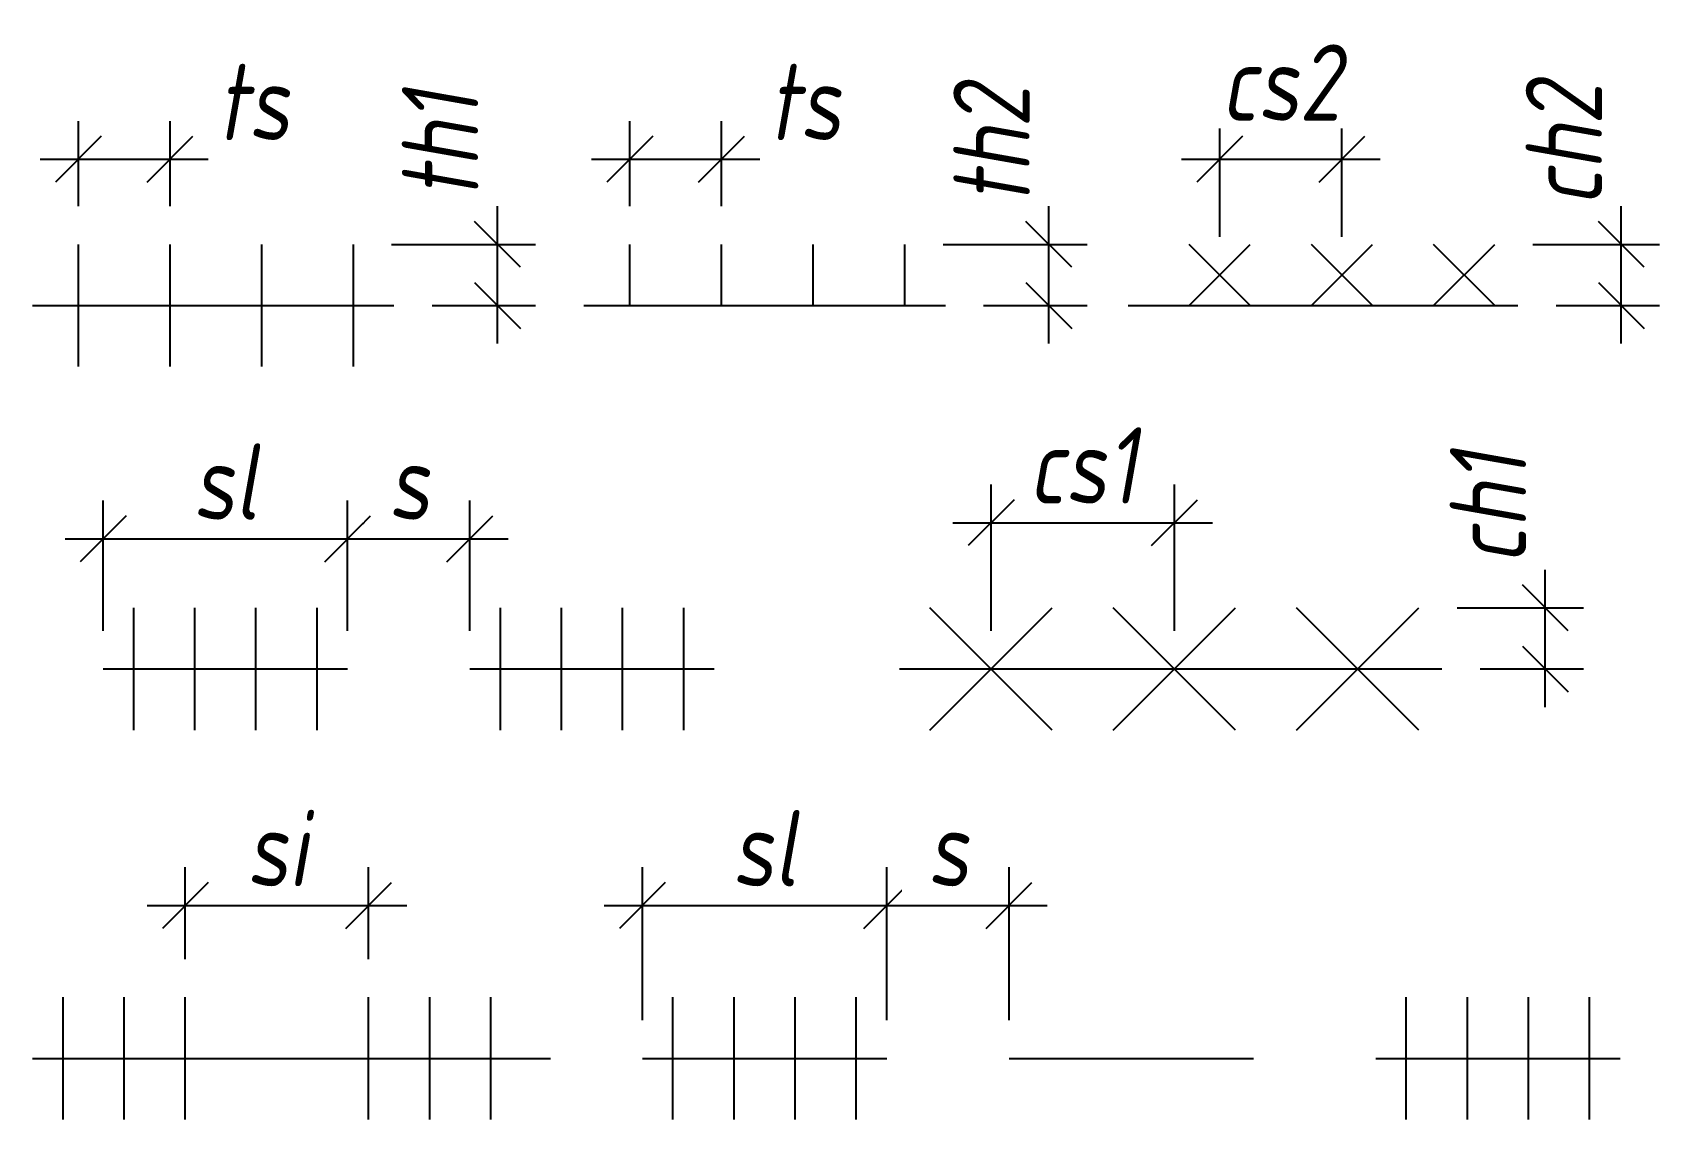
# Model space of a CAD drawing. Header units: millimetres. Extents: x 1279 to 1305.6, y 1989.3 to 2007.1.
import ezdxf

# ---------------------------------------------------------------- set-up
doc = ezdxf.new("R2010")
doc.units = ezdxf.units.MM
doc.layers.add('Mp_Размеры', color=150, linetype='Continuous', lineweight=20)
doc.styles.add('MpTextStyle', font='isocpeur.ttf', dxfattribs={"width": 0.8, "oblique": 10, "height": 2.5})
doc.dimstyles.new('MpDimStyle', dxfattribs={"dimscale": 100, "dimtxt": 2.5, "dimasz": 1.5, "dimexe": 1.25, "dimexo": 1.25, "dimtad": 1, "dimdec": 0, "dimdsep": 46, "dimtxsty": 'MpTextStyle', "dimblk": 'OBLIQUE', "dimblk1": 'OBLIQUE', "dimblk2": 'OBLIQUE', "dimcen": 2.5, "dimdle": 1.25, "dimadec": 0, "dimazin": 0, "dimtfac": 1, "dimtdec": 0, "dimtix": 1, "dimtmove": 2, "dimatfit": 3, "dimfxl": 1, "dimtfill": 1, "dimarcsym": 0})

# ---------------------------------------------------------------- blocks, each defined once
blk = doc.blocks.new('*U9')
at = {"color": 0, "linetype": 'Continuous', "lineweight": -2}
for p, q in [((0.75, -1), (0.75, 1)), ((2.25, -1), (2.25, 1)), ((3.75, -1), (3.75, 1)), ((5.25, -1), (5.25, 1))]:
    blk.add_line(p, q, dxfattribs=at)
blk.add_lwpolyline([(0, 0), (5.915, 0)], dxfattribs=at)
blk = doc.blocks.new('_Oblique')
at = {"color": 0, "linetype": 'ByBlock', "lineweight": -2}
blk.add_line((-0.5, -0.5), (0.5, 0.5), dxfattribs=at)
blk = doc.blocks.new('*D4')
at = {"layer": 'Defpoints', "color": 0, "transparency": 16777216}
for p in [(1284.222, 2003.614), (1286.58, 2003.614), (1284.888, 2002.614)]:
    blk.add_point(p, dxfattribs=at)
at = {"layer": 'Mp_Размеры', "color": 0, "lineweight": -2, "transparency": 16777216}
for p, q in [((1286.58, 2001.989), (1286.58, 2004.239)), ((1284.847, 2003.614), (1287.205, 2003.614)), ((1285.513, 2002.614), (1287.205, 2002.614))]:
    blk.add_line(p, q, dxfattribs=at)
at = {"layer": 'Mp_Размеры', "color": 0, "lineweight": -2, "transparency": 16777216, "xscale": 0.75, "yscale": 0.75, "zscale": 0.75}
for p, rotation in [((1286.58, 2003.614), 90), ((1286.58, 2002.614), 270)]:
    blk.add_blockref('_Oblique', p, dxfattribs=dict(at, rotation=rotation))
at = {"layer": 'Mp_Размеры', "color": 0, "transparency": 16777216, "insert": (1285.642, 2005.243), "char_height": 1.25, "attachment_point": 5, "rotation": 90, "style": 'MpTextStyle', "bg_fill": 3, "box_fill_scale": 1.1, "bg_fill_color": 256, "bg_fill_true_color": 13158600, "bg_fill_transparency": 0}
blk.add_mtext('th1', dxfattribs=at)
blk = doc.blocks.new('*D8')
at = {"layer": 'Defpoints', "color": 0, "transparency": 16777216}
for p in [(1281.222, 2005.007), (1279.722, 2003.614), (1281.222, 2003.614)]:
    blk.add_point(p, dxfattribs=at)
at = {"layer": 'Mp_Размеры', "color": 0, "lineweight": -2, "transparency": 16777216}
for p, q in [((1279.722, 2004.239), (1279.722, 2005.632)), ((1281.222, 2004.239), (1281.222, 2005.632)), ((1279.097, 2005.007), (1281.847, 2005.007))]:
    blk.add_line(p, q, dxfattribs=at)
at = {"layer": 'Mp_Размеры', "color": 0, "lineweight": -2, "transparency": 16777216, "xscale": 0.75, "yscale": 0.75, "zscale": 0.75, "rotation": 180}
blk.add_blockref('_Oblique', (1279.722, 2005.007), dxfattribs=at)
at = {"layer": 'Mp_Размеры', "color": 0, "lineweight": -2, "transparency": 16777216, "xscale": 0.75, "yscale": 0.75, "zscale": 0.75}
blk.add_blockref('_Oblique', (1281.222, 2005.007), dxfattribs=at)
at = {"layer": 'Mp_Размеры', "color": 0, "transparency": 16777216, "insert": (1282.584, 2005.945), "char_height": 1.25, "attachment_point": 5, "style": 'MpTextStyle', "bg_fill": 3, "box_fill_scale": 1.1, "bg_fill_color": 256, "bg_fill_true_color": 13158600, "bg_fill_transparency": 0}
blk.add_mtext('ts', dxfattribs=at)
blk = doc.blocks.new('*U146')
at = {"color": 0, "linetype": 'Continuous', "lineweight": -2}
for p, q in [((2.5, -1), (0.5, 1)), ((0.5, -1), (2.5, 1)), ((5.5, -1), (3.5, 1)), ((3.5, -1), (5.5, 1)), ((8.5, -1), (6.5, 1)), ((6.5, -1), (8.5, 1))]:
    blk.add_line(p, q, dxfattribs=at)
blk.add_lwpolyline([(0, 0), (8.877, 0)], dxfattribs=at)
blk = doc.blocks.new('*D12')
at = {"layer": 'Defpoints', "color": 0, "transparency": 16777216}
for p in [(1301.658, 1997.664), (1303.727, 1997.664), (1302.035, 1996.664)]:
    blk.add_point(p, dxfattribs=at)
at = {"layer": 'Mp_Размеры', "color": 0, "lineweight": -2, "transparency": 16777216}
for p, q in [((1303.727, 1996.039), (1303.727, 1998.289)), ((1302.283, 1997.664), (1304.352, 1997.664)), ((1302.66, 1996.664), (1304.352, 1996.664))]:
    blk.add_line(p, q, dxfattribs=at)
at = {"layer": 'Mp_Размеры', "color": 0, "lineweight": -2, "transparency": 16777216, "xscale": 0.75, "yscale": 0.75, "zscale": 0.75}
for p, rotation in [((1303.727, 1997.664), 90), ((1303.727, 1996.664), 270)]:
    blk.add_blockref('_Oblique', p, dxfattribs=dict(at, rotation=rotation))
at = {"layer": 'Mp_Размеры', "color": 0, "transparency": 16777216, "insert": (1302.79, 1999.293), "char_height": 1.25, "attachment_point": 5, "rotation": 90, "style": 'MpTextStyle', "bg_fill": 3, "box_fill_scale": 1.1, "bg_fill_color": 256, "bg_fill_true_color": 13158600, "bg_fill_transparency": 0}
blk.add_mtext('ch1', dxfattribs=at)
blk = doc.blocks.new('*D13')
at = {"layer": 'Defpoints', "color": 0, "transparency": 16777216}
for p in [(1297.658, 1999.058), (1294.658, 1996.664), (1297.658, 1996.664)]:
    blk.add_point(p, dxfattribs=at)
at = {"layer": 'Mp_Размеры', "color": 0, "lineweight": -2, "transparency": 16777216}
for p, q in [((1294.658, 1997.289), (1294.658, 1999.683)), ((1297.658, 1997.289), (1297.658, 1999.683)), ((1294.033, 1999.058), (1298.283, 1999.058))]:
    blk.add_line(p, q, dxfattribs=at)
at = {"layer": 'Mp_Размеры', "color": 0, "lineweight": -2, "transparency": 16777216, "xscale": 0.75, "yscale": 0.75, "zscale": 0.75, "rotation": 180}
blk.add_blockref('_Oblique', (1294.658, 1999.058), dxfattribs=at)
at = {"layer": 'Mp_Размеры', "color": 0, "lineweight": -2, "transparency": 16777216, "xscale": 0.75, "yscale": 0.75, "zscale": 0.75}
blk.add_blockref('_Oblique', (1297.658, 1999.058), dxfattribs=at)
at = {"layer": 'Mp_Размеры', "color": 0, "transparency": 16777216, "insert": (1296.158, 1999.995), "char_height": 1.25, "attachment_point": 5, "style": 'MpTextStyle', "bg_fill": 3, "box_fill_scale": 1.1, "bg_fill_color": 256, "bg_fill_true_color": 13158600, "bg_fill_transparency": 0}
blk.add_mtext('cs1', dxfattribs=at)
blk = doc.blocks.new('*U147')
at = {"color": 0, "linetype": 'Continuous', "lineweight": -2}
for p, q in [((0.5, -1), (0.5, 1)), ((1.5, -1), (1.5, 1)), ((2.5, -1), (2.5, 1)), ((3.5, -1), (3.5, 1)), ((6.5, -1), (6.5, 1)), ((7.5, -1), (7.5, 1)), ((8.5, -1), (8.5, 1)), ((9.5, -1), (9.5, 1)), ((0, 0), (4, 0)), ((6, 0), (10, 0))]:
    blk.add_line(p, q, dxfattribs=at)
blk = doc.blocks.new('*D68')
at = {"layer": 'Defpoints', "color": 0, "transparency": 16777216}
for p in [(1286.129, 1998.795), (1284.129, 1996.664), (1286.129, 1996.664)]:
    blk.add_point(p, dxfattribs=at)
at = {"layer": 'Mp_Размеры', "color": 0, "lineweight": -2, "transparency": 16777216}
for p, q in [((1284.129, 1997.289), (1284.129, 1999.42)), ((1286.129, 1997.289), (1286.129, 1999.42)), ((1283.504, 1998.795), (1286.754, 1998.795))]:
    blk.add_line(p, q, dxfattribs=at)
at = {"layer": 'Mp_Размеры', "color": 0, "lineweight": -2, "transparency": 16777216, "xscale": 0.75, "yscale": 0.75, "zscale": 0.75, "rotation": 180}
blk.add_blockref('_Oblique', (1284.129, 1998.795), dxfattribs=at)
at = {"layer": 'Mp_Размеры', "color": 0, "lineweight": -2, "transparency": 16777216, "xscale": 0.75, "yscale": 0.75, "zscale": 0.75}
blk.add_blockref('_Oblique', (1286.129, 1998.795), dxfattribs=at)
at = {"layer": 'Mp_Размеры', "color": 0, "transparency": 16777216, "insert": (1285.129, 1999.732), "char_height": 1.25, "attachment_point": 5, "style": 'MpTextStyle', "bg_fill": 3, "box_fill_scale": 1.1, "bg_fill_color": 256, "bg_fill_true_color": 13158600, "bg_fill_transparency": 0}
blk.add_mtext('s', dxfattribs=at)
blk = doc.blocks.new('*D70')
at = {"layer": 'Defpoints', "color": 0, "transparency": 16777216}
for p in [(1284.129, 1998.795), (1280.129, 1996.664), (1284.129, 1996.664)]:
    blk.add_point(p, dxfattribs=at)
at = {"layer": 'Mp_Размеры', "color": 0, "lineweight": -2, "transparency": 16777216}
for p, q in [((1280.129, 1997.289), (1280.129, 1999.42)), ((1284.129, 1997.289), (1284.129, 1999.42)), ((1279.504, 1998.795), (1284.754, 1998.795))]:
    blk.add_line(p, q, dxfattribs=at)
at = {"layer": 'Mp_Размеры', "color": 0, "lineweight": -2, "transparency": 16777216, "xscale": 0.75, "yscale": 0.75, "zscale": 0.75, "rotation": 180}
blk.add_blockref('_Oblique', (1280.129, 1998.795), dxfattribs=at)
at = {"layer": 'Mp_Размеры', "color": 0, "lineweight": -2, "transparency": 16777216, "xscale": 0.75, "yscale": 0.75, "zscale": 0.75}
blk.add_blockref('_Oblique', (1284.129, 1998.795), dxfattribs=at)
at = {"layer": 'Mp_Размеры', "color": 0, "transparency": 16777216, "insert": (1282.129, 1999.732), "char_height": 1.25, "attachment_point": 5, "style": 'MpTextStyle', "bg_fill": 3, "box_fill_scale": 1.1, "bg_fill_color": 256, "bg_fill_true_color": 13158600, "bg_fill_transparency": 0}
blk.add_mtext('sl', dxfattribs=at)
blk = doc.blocks.new('*U150')
at = {"color": 0, "linetype": 'Continuous', "lineweight": -2}
for p, q in [((0.5, -1), (0.5, 1)), ((1.5, -1), (1.5, 1)), ((2.5, -1), (2.5, 1)), ((5.5, -1), (5.5, 1)), ((6.5, -1), (6.5, 1)), ((7.5, -1), (7.5, 1))]:
    blk.add_line(p, q, dxfattribs=at)
blk.add_lwpolyline([(0, 0), (8.478, 0)], dxfattribs=at)
blk = doc.blocks.new('*D81')
at = {"layer": 'Defpoints', "color": 0, "transparency": 16777216}
for p in [(1284.472, 1992.794), (1281.472, 1991.291), (1284.472, 1991.291)]:
    blk.add_point(p, dxfattribs=at)
at = {"layer": 'Mp_Размеры', "color": 0, "lineweight": -2, "transparency": 16777216}
for p, q in [((1281.472, 1991.916), (1281.472, 1993.419)), ((1284.472, 1991.916), (1284.472, 1993.419)), ((1280.847, 1992.794), (1285.097, 1992.794))]:
    blk.add_line(p, q, dxfattribs=at)
at = {"layer": 'Mp_Размеры', "color": 0, "lineweight": -2, "transparency": 16777216, "xscale": 0.75, "yscale": 0.75, "zscale": 0.75, "rotation": 180}
blk.add_blockref('_Oblique', (1281.472, 1992.794), dxfattribs=at)
at = {"layer": 'Mp_Размеры', "color": 0, "lineweight": -2, "transparency": 16777216, "xscale": 0.75, "yscale": 0.75, "zscale": 0.75}
blk.add_blockref('_Oblique', (1284.472, 1992.794), dxfattribs=at)
at = {"layer": 'Mp_Размеры', "color": 0, "transparency": 16777216, "insert": (1282.972, 1993.731), "char_height": 1.25, "attachment_point": 5, "style": 'MpTextStyle', "bg_fill": 3, "box_fill_scale": 1.1, "bg_fill_color": 256, "bg_fill_true_color": 13158600, "bg_fill_transparency": 0}
blk.add_mtext('si', dxfattribs=at)
blk = doc.blocks.new('*U127')
at = {"color": 0, "linetype": 'Continuous', "lineweight": -2}
for p, q in [((0.75, 0), (0.75, 1)), ((2.25, 0), (2.25, 1)), ((3.75, 0), (3.75, 1)), ((5.25, 0), (5.25, 1))]:
    blk.add_line(p, q, dxfattribs=at)
blk.add_lwpolyline([(0, 0), (5.915, 0)], dxfattribs=at)
blk = doc.blocks.new('*D87')
at = {"layer": 'Defpoints', "color": 0, "transparency": 16777216}
for p in [(1293.246, 2003.614), (1295.603, 2003.614), (1293.911, 2002.614)]:
    blk.add_point(p, dxfattribs=at)
at = {"layer": 'Mp_Размеры', "color": 0, "lineweight": -2, "transparency": 16777216}
for p, q in [((1295.603, 2001.989), (1295.603, 2004.239)), ((1293.871, 2003.614), (1296.228, 2003.614)), ((1294.536, 2002.614), (1296.228, 2002.614))]:
    blk.add_line(p, q, dxfattribs=at)
at = {"layer": 'Mp_Размеры', "color": 0, "lineweight": -2, "transparency": 16777216, "xscale": 0.75, "yscale": 0.75, "zscale": 0.75}
for p, rotation in [((1295.603, 2003.614), 90), ((1295.603, 2002.614), 270)]:
    blk.add_blockref('_Oblique', p, dxfattribs=dict(at, rotation=rotation))
at = {"layer": 'Mp_Размеры', "color": 0, "transparency": 16777216, "insert": (1294.666, 2005.243), "char_height": 1.25, "attachment_point": 5, "rotation": 90, "style": 'MpTextStyle', "bg_fill": 3, "box_fill_scale": 1.1, "bg_fill_color": 256, "bg_fill_true_color": 13158600, "bg_fill_transparency": 0}
blk.add_mtext('th2', dxfattribs=at)
blk = doc.blocks.new('*D88')
at = {"layer": 'Defpoints', "color": 0, "transparency": 16777216}
for p in [(1290.246, 2005.007), (1288.746, 2003.614), (1290.246, 2003.614)]:
    blk.add_point(p, dxfattribs=at)
at = {"layer": 'Mp_Размеры', "color": 0, "lineweight": -2, "transparency": 16777216}
for p, q in [((1288.746, 2004.239), (1288.746, 2005.632)), ((1290.246, 2004.239), (1290.246, 2005.632)), ((1288.121, 2005.007), (1290.871, 2005.007))]:
    blk.add_line(p, q, dxfattribs=at)
at = {"layer": 'Mp_Размеры', "color": 0, "lineweight": -2, "transparency": 16777216, "xscale": 0.75, "yscale": 0.75, "zscale": 0.75, "rotation": 180}
blk.add_blockref('_Oblique', (1288.746, 2005.007), dxfattribs=at)
at = {"layer": 'Mp_Размеры', "color": 0, "lineweight": -2, "transparency": 16777216, "xscale": 0.75, "yscale": 0.75, "zscale": 0.75}
blk.add_blockref('_Oblique', (1290.246, 2005.007), dxfattribs=at)
at = {"layer": 'Mp_Размеры', "color": 0, "transparency": 16777216, "insert": (1291.607, 2005.945), "char_height": 1.25, "attachment_point": 5, "style": 'MpTextStyle', "bg_fill": 3, "box_fill_scale": 1.1, "bg_fill_color": 256, "bg_fill_true_color": 13158600, "bg_fill_transparency": 0}
blk.add_mtext('ts', dxfattribs=at)
blk = doc.blocks.new('*D123')
at = {"layer": 'Defpoints', "color": 0, "transparency": 16777216}
for p in [(1302.899, 2003.614), (1304.97, 2003.614), (1303.278, 2002.614)]:
    blk.add_point(p, dxfattribs=at)
at = {"layer": 'Mp_Размеры', "color": 0, "lineweight": -2, "transparency": 16777216}
for p, q in [((1304.97, 2001.989), (1304.97, 2004.239)), ((1303.524, 2003.614), (1305.595, 2003.614)), ((1303.903, 2002.614), (1305.595, 2002.614))]:
    blk.add_line(p, q, dxfattribs=at)
at = {"layer": 'Mp_Размеры', "color": 0, "lineweight": -2, "transparency": 16777216, "xscale": 0.75, "yscale": 0.75, "zscale": 0.75, "rotation": 270}
blk.add_blockref('_Oblique', (1304.97, 2002.614), dxfattribs=at)
at = {"layer": 'Mp_Размеры', "color": 0, "transparency": 16777216, "insert": (1304.032, 2005.243), "char_height": 1.25, "attachment_point": 5, "rotation": 90, "style": 'MpTextStyle', "bg_fill": 3, "box_fill_scale": 1.1, "bg_fill_color": 256, "bg_fill_true_color": 13158600, "bg_fill_transparency": 0}
blk.add_mtext('ch2', dxfattribs=at)
at = {"layer": 'Mp_Размеры', "color": 0, "lineweight": -2, "transparency": 16777216, "xscale": 0.75, "yscale": 0.75, "zscale": 0.75, "rotation": 90}
blk.add_blockref('_Oblique', (1304.97, 2003.614), dxfattribs=at)
blk = doc.blocks.new('*D125')
at = {"layer": 'Defpoints', "color": 0, "transparency": 16777216}
for p in [(1300.399, 2005.007), (1298.399, 2003.114), (1300.399, 2003.114)]:
    blk.add_point(p, dxfattribs=at)
at = {"layer": 'Mp_Размеры', "color": 0, "lineweight": -2, "transparency": 16777216}
for p, q in [((1298.399, 2003.739), (1298.399, 2005.632)), ((1300.399, 2003.739), (1300.399, 2005.632)), ((1297.774, 2005.007), (1301.024, 2005.007))]:
    blk.add_line(p, q, dxfattribs=at)
at = {"layer": 'Mp_Размеры', "color": 0, "transparency": 16777216, "insert": (1299.399, 2006.261), "char_height": 1.25, "attachment_point": 5, "style": 'MpTextStyle', "bg_fill": 3, "box_fill_scale": 1.1, "bg_fill_color": 256, "bg_fill_true_color": 13158600, "bg_fill_transparency": 0}
blk.add_mtext('cs2', dxfattribs=at)
at = {"layer": 'Mp_Размеры', "color": 0, "lineweight": -2, "transparency": 16777216, "xscale": 0.75, "yscale": 0.75, "zscale": 0.75, "rotation": 180}
blk.add_blockref('_Oblique', (1298.399, 2005.007), dxfattribs=at)
at = {"layer": 'Mp_Размеры', "color": 0, "lineweight": -2, "transparency": 16777216, "xscale": 0.75, "yscale": 0.75, "zscale": 0.75}
blk.add_blockref('_Oblique', (1300.399, 2005.007), dxfattribs=at)
blk = doc.blocks.new('*U151')
at = {"color": 0, "linetype": 'Continuous', "lineweight": -2}
for p, q in [((0.5, -1), (0.5, 1)), ((1.5, -1), (1.5, 1)), ((2.5, -1), (2.5, 1)), ((3.5, -1), (3.5, 1)), ((12.5, -1), (12.5, 1)), ((13.5, -1), (13.5, 1)), ((14.5, -1), (14.5, 1)), ((15.5, -1), (15.5, 1)), ((0, 0), (4, 0)), ((6, 0), (10, 0)), ((12, 0), (16, 0))]:
    blk.add_line(p, q, dxfattribs=at)
blk = doc.blocks.new('*D133')
at = {"layer": 'Defpoints', "color": 0, "transparency": 16777216}
for p in [(1292.952, 1992.794), (1288.952, 1990.291), (1292.952, 1990.291)]:
    blk.add_point(p, dxfattribs=at)
at = {"layer": 'Mp_Размеры', "color": 0, "lineweight": -2, "transparency": 16777216}
for p, q in [((1288.952, 1990.916), (1288.952, 1993.419)), ((1292.952, 1990.916), (1292.952, 1993.419)), ((1288.327, 1992.794), (1293.577, 1992.794))]:
    blk.add_line(p, q, dxfattribs=at)
at = {"layer": 'Mp_Размеры', "color": 0, "lineweight": -2, "transparency": 16777216, "xscale": 0.75, "yscale": 0.75, "zscale": 0.75, "rotation": 180}
blk.add_blockref('_Oblique', (1288.952, 1992.794), dxfattribs=at)
at = {"layer": 'Mp_Размеры', "color": 0, "lineweight": -2, "transparency": 16777216, "xscale": 0.75, "yscale": 0.75, "zscale": 0.75}
blk.add_blockref('_Oblique', (1292.952, 1992.794), dxfattribs=at)
at = {"layer": 'Mp_Размеры', "color": 0, "transparency": 16777216, "insert": (1290.952, 1993.731), "char_height": 1.25, "attachment_point": 5, "style": 'MpTextStyle', "bg_fill": 3, "box_fill_scale": 1.1, "bg_fill_color": 256, "bg_fill_true_color": 13158600, "bg_fill_transparency": 0}
blk.add_mtext('sl', dxfattribs=at)
blk = doc.blocks.new('*D134')
at = {"layer": 'Defpoints', "color": 0, "transparency": 16777216}
for p in [(1294.952, 1992.794), (1292.952, 1990.291), (1294.952, 1990.291)]:
    blk.add_point(p, dxfattribs=at)
at = {"layer": 'Mp_Размеры', "color": 0, "lineweight": -2, "transparency": 16777216}
for p, q in [((1292.952, 1990.916), (1292.952, 1993.419)), ((1294.952, 1990.916), (1294.952, 1993.419)), ((1292.327, 1992.794), (1295.577, 1992.794))]:
    blk.add_line(p, q, dxfattribs=at)
at = {"layer": 'Mp_Размеры', "color": 0, "lineweight": -2, "transparency": 16777216, "xscale": 0.75, "yscale": 0.75, "zscale": 0.75, "rotation": 180}
blk.add_blockref('_Oblique', (1292.952, 1992.794), dxfattribs=at)
at = {"layer": 'Mp_Размеры', "color": 0, "lineweight": -2, "transparency": 16777216, "xscale": 0.75, "yscale": 0.75, "zscale": 0.75}
blk.add_blockref('_Oblique', (1294.952, 1992.794), dxfattribs=at)
at = {"layer": 'Mp_Размеры', "color": 0, "transparency": 16777216, "insert": (1293.952, 1993.731), "char_height": 1.25, "attachment_point": 5, "style": 'MpTextStyle', "bg_fill": 3, "box_fill_scale": 1.1, "bg_fill_color": 256, "bg_fill_true_color": 13158600, "bg_fill_transparency": 0}
blk.add_mtext('s', dxfattribs=at)

msp = doc.modelspace()

# ---------------------------------------------------------------- linework, layer by layer
at = {"color": 0, "linetype": 'Continuous', "lineweight": -2}
for p, q in [((1297.899, 2002.614), (1298.899, 2003.614)), ((1298.899, 2002.614), (1297.899, 2003.614)), ((1299.899, 2002.614), (1300.899, 2003.614)), ((1300.899, 2002.614), (1299.899, 2003.614)), ((1301.899, 2002.614), (1302.899, 2003.614)), ((1302.899, 2002.614), (1301.899, 2003.614))]:
    msp.add_line(p, q, dxfattribs=at)
msp.add_lwpolyline([(1296.899, 2002.614), (1303.278, 2002.614)], dxfattribs=at)

# ---------------------------------------------------------------- block references
for name, p in [('*U9', (1278.972, 2002.614)), ('*U127', (1287.996, 2002.614)), ('*U147', (1280.129, 1996.664)), ('*U146', (1293.158, 1996.664)), ('*U150', (1278.972, 1990.291)), ('*U151', (1288.952, 1990.291))]:
    msp.add_blockref(name, p)

# ---------------------------------------------------------------- next in the draw order: dimensions: what is measured, and where the dimension line sits
at = {"layer": 'Mp_Размеры'}
dim = msp.add_linear_dim(base=(1300.399, 2005.007), p1=(1298.399, 2003.114), p2=(1300.399, 2003.114), text='cs2', dimstyle='MpDimStyle', dxfattribs=at)
dim.commit()
dim.dimension.update_dxf_attribs({"geometry": '*D125', "text_midpoint": (1299.399, 2006.261), "dimtype": 160})
for base, p1, p2, picture, middle in [((1281.222, 2005.007), (1279.722, 2003.614), (1281.222, 2003.614), '*D8', (1282.584, 2005.007)), ((1290.246, 2005.007), (1288.746, 2003.614), (1290.246, 2003.614), '*D88', (1291.607, 2005.007))]:
    dim = msp.add_linear_dim(base=base, p1=p1, p2=p2, text='ts', dimstyle='MpDimStyle', override={"dimtmove": 1}, dxfattribs=at)
    dim.commit()
    dim.dimension.update_dxf_attribs({"geometry": picture, "text_midpoint": middle, "dimtype": 160})
for base, p1, p2, text, picture, middle in [((1286.58, 2003.614), (1284.888, 2002.614), (1284.222, 2003.614), 'th1', '*D4', (1286.58, 2005.243)), ((1295.603, 2003.614), (1293.911, 2002.614), (1293.246, 2003.614), 'th2', '*D87', (1295.603, 2005.243)), ((1304.97, 2003.614), (1303.278, 2002.614), (1302.899, 2003.614), 'ch2', '*D123', (1304.97, 2005.243)), ((1303.727, 1997.664), (1302.035, 1996.664), (1301.658, 1997.664), 'ch1', '*D12', (1303.727, 1999.293))]:
    dim = msp.add_linear_dim(base=base, p1=p1, p2=p2, angle=90, text=text, dimstyle='MpDimStyle', override={"dimtmove": 1}, dxfattribs=at)
    dim.commit()
    dim.dimension.update_dxf_attribs({"geometry": picture, "text_midpoint": middle, "dimtype": 160})
for base, p1, p2, text, picture, middle in [((1297.658, 1999.058), (1294.658, 1996.664), (1297.658, 1996.664), 'cs1', '*D13', (1296.158, 1999.995)), ((1286.129, 1998.795), (1284.129, 1996.664), (1286.129, 1996.664), 's', '*D68', (1285.129, 1999.732)), ((1284.472, 1992.794), (1281.472, 1991.291), (1284.472, 1991.291), 'si', '*D81', (1282.972, 1993.731)), ((1292.952, 1992.794), (1288.952, 1990.291), (1292.952, 1990.291), 'sl', '*D133', (1290.952, 1993.731))]:
    dim = msp.add_linear_dim(base=base, p1=p1, p2=p2, text=text, dimstyle='MpDimStyle', dxfattribs=at)
    dim.commit()
    dim.dimension.update_dxf_attribs({"geometry": picture, "text_midpoint": middle})

# ---------------------------------------------------------------- next in the draw order: dimensions: what is measured, and where the dimension line sits
for base, p1, p2, text, picture, middle in [((1284.129, 1998.795), (1280.129, 1996.664), (1284.129, 1996.664), 'sl', '*D70', (1282.129, 1999.732)), ((1294.952, 1992.794), (1292.952, 1990.291), (1294.952, 1990.291), 's', '*D134', (1293.952, 1993.731))]:
    dim = msp.add_linear_dim(base=base, p1=p1, p2=p2, text=text, dimstyle='MpDimStyle', dxfattribs=at)
    dim.commit()
    dim.dimension.update_dxf_attribs({"geometry": picture, "text_midpoint": middle})

doc.saveas('drawing.dxf')
